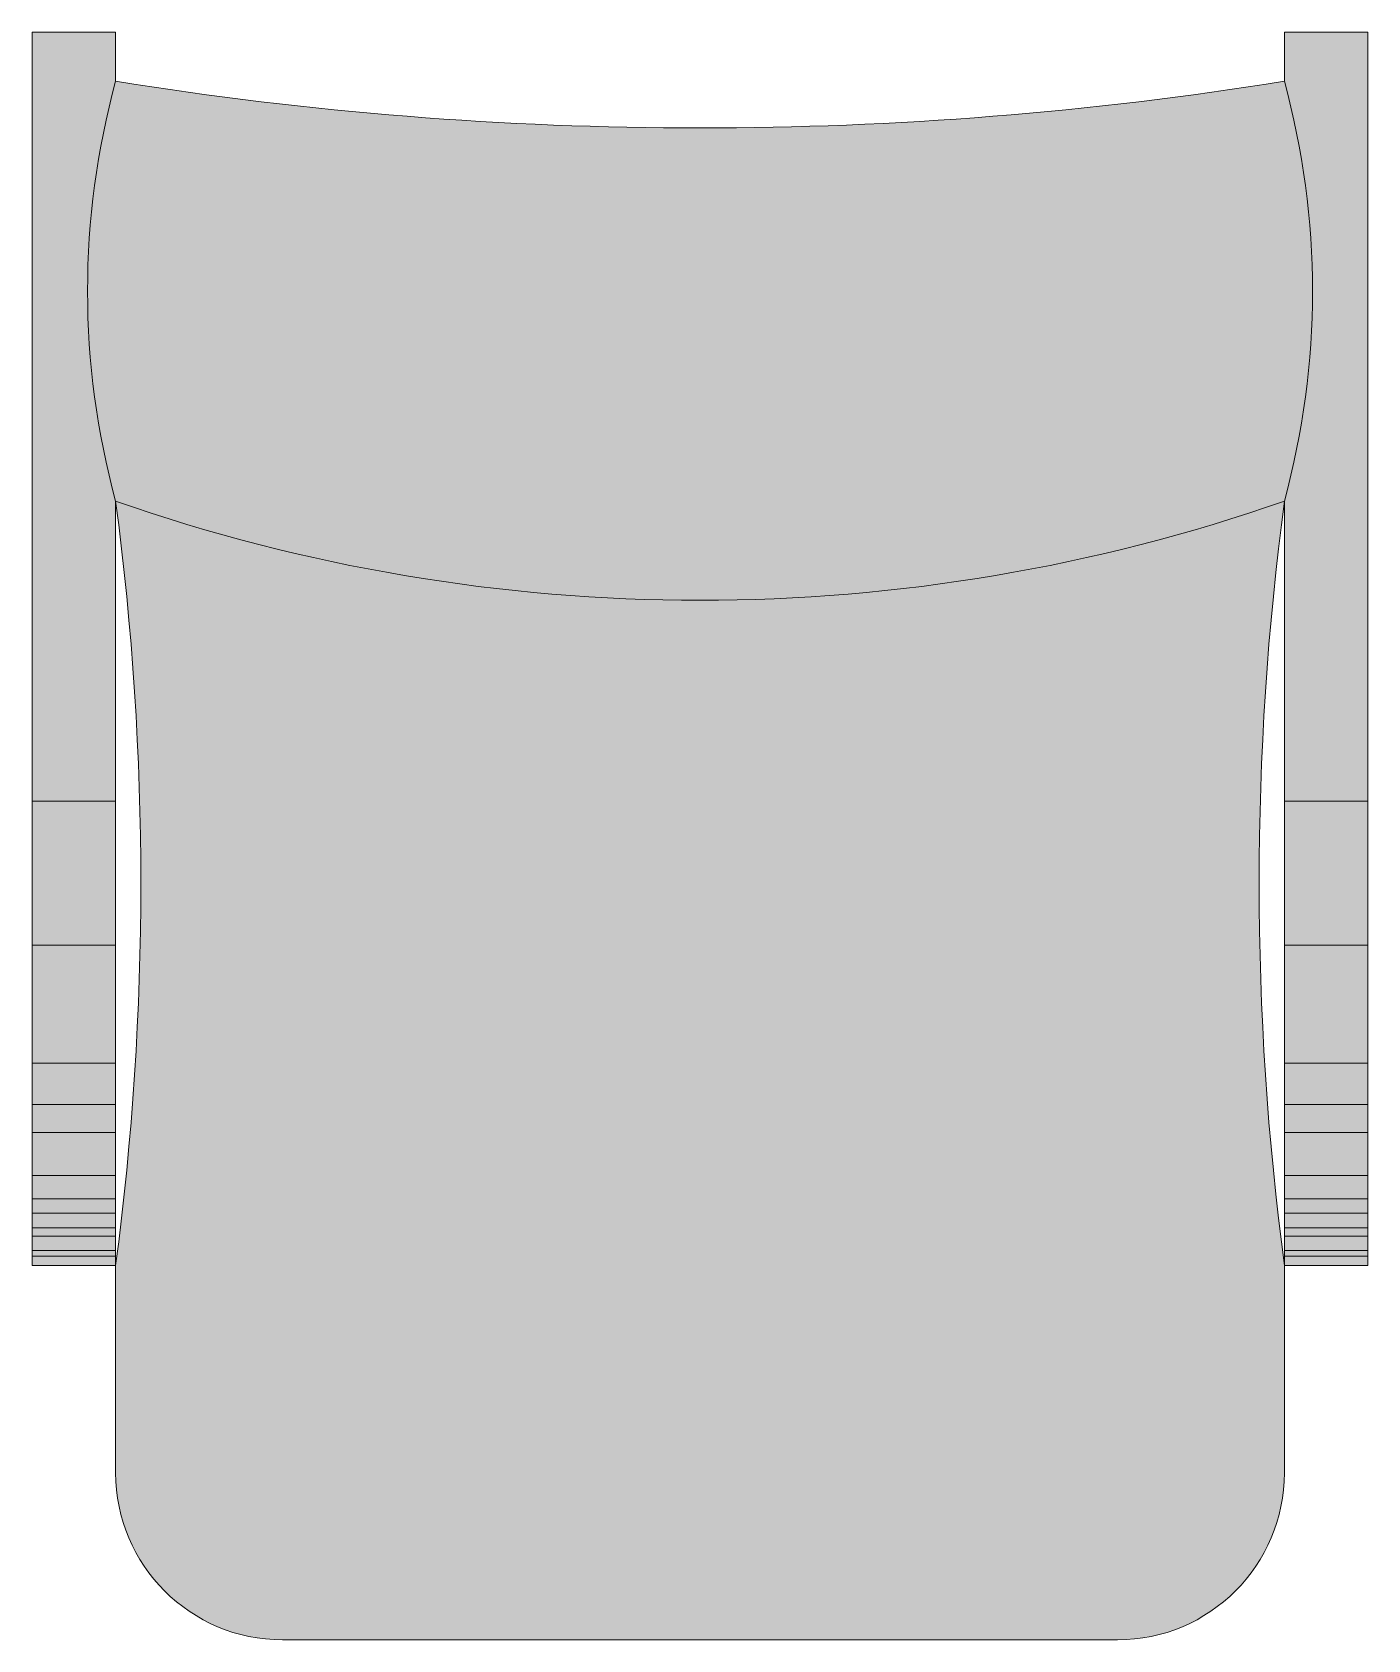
# Model space of a CAD drawing. Header units: metres. Extents: x 288.7 to 299.7, y 162.6 to 172.2.
# Drawn here: x 291.831 to 292.471, y 162.752 to 163.522 of the extents above; entities that cross this region are included whole.
import ezdxf

# ---------------------------------------------------------------- set-up
doc = ezdxf.new("R2010")
doc.units = ezdxf.units.M
doc.layers.add('aparador', color=36, linetype='Continuous', lineweight=9)
doc.layers.add('estofado', color=7, linetype='Continuous', lineweight=25)
doc.layers.add('MOBIL', color=7, linetype='Continuous')

# ---------------------------------------------------------------- blocks, each defined once
blk = doc.blocks.new('Cad Estobel Plug')
at = {"layer": 'estofado', "lineweight": 5, "ltscale": 0.01}
h = blk.add_hatch(color=0, dxfattribs=at)
h.set_gradient(color1=(185, 139, 70), color2=(219, 195, 159), one_color=1, tint=0.74, name='CURVED')
h.paths.add_polyline_path([(0.28, 0.17871, -0.066112), (0.28, 0.54488), (0.28, 0.64411, 0.414214), (0.2, 0.72411), (-0.2, 0.72411, 0.414214), (-0.28, 0.64411), (-0.28, 0.54488, -0.066112), (-0.28, 0.17871, -0.16973)])
h = blk.add_hatch(color=0, dxfattribs=at)
h.set_gradient(color1=(122, 72, 36), color2=(169, 100, 50), one_color=1, tint=0.43, name='CURVED')
h.paths.add_polyline_path([(-0.32, -0.04589), (-0.28, -0.04589), (-0.28, -0.02236, -0.133819), (-0.28, 0.17871), (-0.28, 0.54488), (-0.32, 0.54488)])
h = blk.add_hatch(color=0, dxfattribs=at)
h.set_gradient(color1=(122, 72, 36), color2=(169, 100, 50), one_color=1, tint=0.43, name='CURVED')
h.paths.add_polyline_path([(0.32, 0.54488), (0.28, 0.54488), (0.28, 0.17871, -0.133819), (0.28, -0.02236), (0.28, -0.04589), (0.32, -0.04589)])
h = blk.add_hatch(color=0, dxfattribs=at)
h.set_gradient(color1=(185, 139, 70), color2=(219, 195, 159), one_color=1, tint=0.74, name='INVHEMISPHERICAL')
h.paths.add_polyline_path([(0.28, -0.02236, 0.133819), (0.28, 0.17871, 0.16973), (-0.28, 0.17871, 0.133819), (-0.28, -0.02236, -0.079848)])
at = {"layer": 'aparador', "lineweight": 18, "ltscale": 0.01}
for p, q in [((-0.28, 0.54488), (-0.32, 0.54488)), ((-0.32, 0.54488), (-0.32, -0.04589)), ((-0.28, 0.54488), (-0.28, 0.17871)), ((0.28, 0.17871), (0.28, 0.54488)), ((0.32, 0.54488), (0.28, 0.54488)), ((0.32, -0.04589), (0.32, 0.54488)), ((-0.28, -0.02236), (-0.28, -0.04589)), ((0.28, -0.04589), (0.28, -0.02236)), ((-0.32, -0.04589), (-0.28, -0.04589)), ((0.28, -0.04589), (0.32, -0.04589))]:
    blk.add_line(p, q, dxfattribs=at)
at = {"layer": 'aparador', "lineweight": 5, "ltscale": 0.01}
for p, q in [((-0.28, 0.54038), (-0.32, 0.54038)), ((0.32, 0.54038), (0.28, 0.54038)), ((-0.28, 0.53758), (-0.32, 0.53758)), ((0.32, 0.53758), (0.28, 0.53758)), ((-0.28, 0.53073), (-0.32, 0.53073)), ((-0.28, 0.52683), (-0.32, 0.52683)), ((0.32, 0.53073), (0.28, 0.53073)), ((0.32, 0.52683), (0.28, 0.52683)), ((-0.28, 0.51969), (-0.32, 0.51969)), ((0.32, 0.51969), (0.28, 0.51969)), ((-0.28, 0.51286), (-0.32, 0.51286)), ((0.32, 0.51286), (0.28, 0.51286)), ((-0.28, 0.50176), (-0.32, 0.50176)), ((0.32, 0.50176), (0.28, 0.50176)), ((-0.28, 0.48107), (-0.32, 0.48107)), ((0.32, 0.48107), (0.28, 0.48107)), ((-0.28, 0.4677), (-0.32, 0.4677)), ((0.32, 0.4677), (0.28, 0.4677)), ((-0.28, 0.44796), (-0.32, 0.44796)), ((0.32, 0.44796), (0.28, 0.44796)), ((-0.28, 0.39141), (-0.32, 0.39141)), ((0.32, 0.39141), (0.28, 0.39141)), ((-0.28, 0.32244), (-0.32, 0.32244)), ((0.32, 0.32244), (0.28, 0.32244))]:
    blk.add_line(p, q, dxfattribs=at)
at = {"layer": 'estofado', "color": 30, "lineweight": 5, "ltscale": 0.01}
for p, q in [((0.2, 0.72411), (-0.2, 0.72411)), ((-0.28, 0.64411), (-0.28, 0.54488)), ((0.28, 0.64411), (0.28, 0.54488))]:
    blk.add_line(p, q, dxfattribs=at)
for centre, radius, start, end in [((-0.2, 0.64411), 0.08, 90, 180), ((0.2, 0.64411), 0.08, 0, 90), ((-1.65859, 0.36179), 1.39069, 352.43509, 7.56491), ((1.65859, 0.36179), 1.39069, 172.43509, 187.56491), ((0, -0.62237), 0.8486, 70.73401, 109.26599), ((0.08891, 0.07818), 0.38236, 164.75602, 195.24398), ((-0.08891, 0.07818), 0.38236, 344.75602, 15.24398), ((0, -1.76452), 1.76452, 80.86951, 99.13049)]:
    blk.add_arc(centre, radius, start, end, dxfattribs=at)

msp = doc.modelspace()

# ---------------------------------------------------------------- block references
at = {"layer": 'MOBIL', "color": 1, "lineweight": 5, "ltscale": 0.3, "rotation": 180}
msp.add_blockref('Cad Estobel Plug', (292.15084, 163.47587), dxfattribs=at)

doc.saveas('drawing.dxf')
